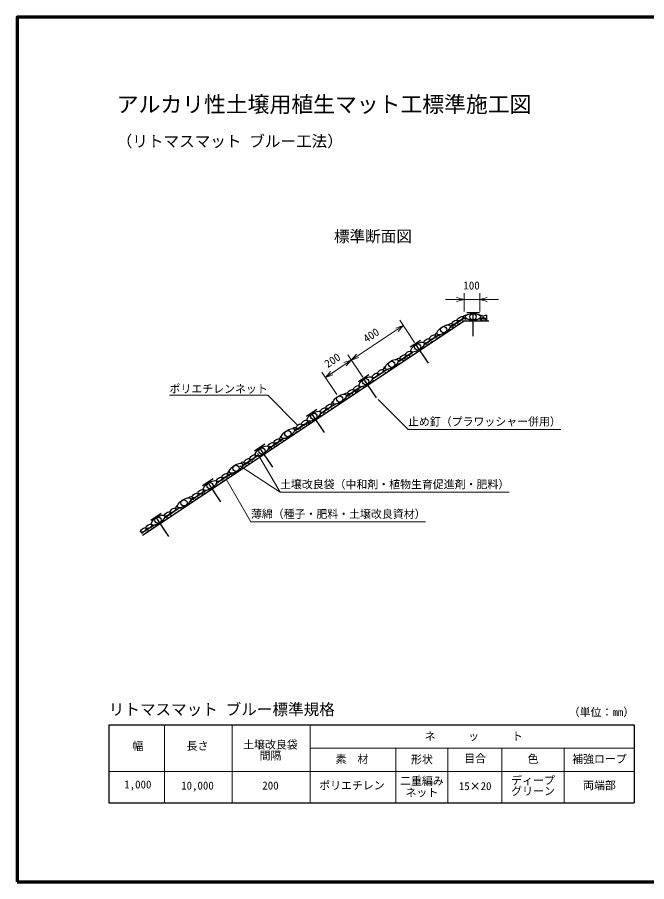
# Model space of a CAD drawing. Units: millimetres, scale not verified. Extents: x 200 to 8200, y 200 to 5838.
# Drawn here: x 200 to 4236, y 200 to 5740 of the extents above; entities that cross this region are included whole.
import ezdxf
from ezdxf.enums import TextEntityAlignment as Align

# ---------------------------------------------------------------- set-up
doc = ezdxf.new("R2010")
doc.units = ezdxf.units.MM
doc.header["$LTSCALE"] = 20
for name, color, linetype in [('C-MTR', 5, 'Continuous'), ('C-MTR-TXT', 5, 'Continuous'), ('C-TTL-TXT', 3, 'Continuous')]:
    doc.layers.add(name, color=color, linetype=linetype)
for name, color, linetype, lineweight in [('C-MTR-FRAM', 5, 'Continuous', 25), ('C-MTR-LINE', 5, 'Continuous', 13), ('C-STR', 7, 'Continuous', 25), ('C-STR-DIM', 1, 'Continuous', 13), ('C-STR-HTXT', 1, 'Continuous', 13), ('C-TTL', 2, 'Continuous', 70)]:
    doc.layers.add(name, color=color, linetype=linetype, lineweight=lineweight)
doc.styles.add('ＭＳ ゴシック', font='')
doc.styles.get('ＭＳ ゴシック').set_extended_font_data('MS Gothic')

msp = doc.modelspace()

# ---------------------------------------------------------------- linework, layer by layer
at = {"layer": 'C-MTR-FRAM'}
for p, q in [((786.36, 1205.64), (786.36, 705.64)), ((786.36, 1205.64), (4156.28, 1205.64)), ((4156.28, 1205.64), (4156.28, 705.64)), ((786.36, 705.64), (4156.28, 705.64))]:
    msp.add_line(p, q, dxfattribs=at)
at = {"layer": 'C-MTR-LINE'}
for p, q in [((1144.36, 1205.64), (1144.36, 705.64)), ((1577.36, 1205.64), (1577.36, 705.64)), ((2077.36, 1205.64), (2077.36, 705.64)), ((2077.36, 1055.64), (4156.28, 1055.64)), ((2627.36, 1055.64), (2627.36, 705.64)), ((2961.36, 1055.64), (2961.36, 705.64)), ((3306.28, 1055.64), (3306.28, 705.64)), ((3706.28, 1055.64), (3706.28, 705.64)), ((786.36, 905.64), (4156.28, 905.64))]:
    msp.add_line(p, q, dxfattribs=at)
at = {"layer": 'C-STR'}
for p, q in [((3163.06, 3845.29), (3083.06, 3845.29)), ((3123.06, 3695.29), (3123.06, 3845.29)), ((3208.22, 3830.29), (3208.22, 3795.29)), ((2869.31, 3664.48), (3065.52, 3795.29)), ((2975.05, 3753.01), (3060.98, 3810.29)), ((3060.98, 3810.29), (3079.7, 3810.29)), ((3065.52, 3795.29), (3224.6, 3795.29)), ((3166.42, 3810.29), (3208.22, 3810.29)), ((1003.91, 2420.88), (2988.95, 3744.24)), ((2786.48, 3669.36), (2719.92, 3624.98)), ((2808.64, 3642.07), (2902.99, 3704.97)), ((2836.4, 3522.36), (2753.2, 3647.17)), ((2642.23, 3531.13), (2736.58, 3594.03)), ((2453.66, 3447.48), (2387.1, 3403.1)), ((2475.82, 3420.19), (2570.17, 3483.09)), ((2503.58, 3300.48), (2420.38, 3425.29)), ((2309.41, 3309.25), (2403.76, 3372.15)), ((2120.84, 3225.6), (2054.28, 3181.22)), ((2143, 3198.31), (2237.35, 3261.21)), ((2170.76, 3078.6), (2087.56, 3203.41)), ((1976.59, 3087.37), (2070.94, 3150.27)), ((1788.02, 3003.72), (1721.46, 2959.34)), ((1810.18, 2976.43), (1904.53, 3039.33)), ((1837.94, 2856.72), (1754.74, 2981.53)), ((1643.77, 2865.49), (1738.12, 2928.39)), ((1455.2, 2781.84), (1388.64, 2737.46)), ((1477.36, 2754.55), (1571.71, 2817.45)), ((1505.12, 2634.84), (1421.92, 2759.65)), ((1310.95, 2643.61), (1405.3, 2706.51)), ((1122.38, 2559.96), (1055.82, 2515.58)), ((1144.54, 2532.67), (1238.89, 2595.57)), ((1172.3, 2412.96), (1089.1, 2537.77)), ((995.59, 2433.37), (1072.48, 2484.63))]:
    msp.add_line(p, q, dxfattribs=at)
at = {"layer": 'C-STR', "color": 3}
for centre in [(3123.06, 3820.29), (2933.48, 3737.31), (2767.07, 3626.37), (2600.66, 3515.43), (2434.25, 3404.49), (2267.84, 3293.55), (2101.43, 3182.61), (1935.02, 3071.67), (1768.61, 2960.73), (1602.2, 2849.79), (1435.79, 2738.85), (1269.38, 2627.91), (1102.97, 2516.97)]:
    msp.add_circle(centre, 20, dxfattribs=at)
at = {"layer": 'C-STR'}
for centre in [(3008.72, 3773.27), (3022.05, 3772.66), (3025.46, 3783.71), (3033.09, 3778.36), (3037.38, 3789.26), (3043.66, 3796.57), (3044.13, 3786.2), (3053.06, 3789.7), (3057, 3795.95), (3057.15, 3803.37), (3058.65, 3793.42), (3061.9, 3806.14), (3066.02, 3798.94), (3067.56, 3806.68), (3075.32, 3805.88), (3079.23, 3799.59), (3082.82, 3803.77), (3092, 3800.57), (3101.17, 3798.05), (3112.73, 3799.19), (3128.5, 3798.05), (3140.06, 3799.19), (3145.81, 3796.58), (3153.59, 3799.59), (3164.05, 3796.85), (3166.36, 3800.57), (3167.19, 3808.08), (3173.48, 3804.39), (3175.66, 3799.91), (3180.38, 3808.31), (3185.2, 3804.85), (3185.54, 3798.72), (3192.8, 3800.98), (3192.91, 3807.7), (3195.68, 3797.38), (3200.26, 3804.12), (3202.42, 3807.36), (3203.6, 3798.05), (2933.49, 3711.96), (2944.52, 3719.79), (2953.46, 3723.3), (2957.39, 3729.55), (2966.42, 3732.54), (2967.96, 3740.27), (2975.41, 3739.9), (2979.7, 3750.8), (2985.98, 3758.11), (2989.16, 3747.7), (2990.03, 3753.77), (2998.15, 3755.06), (3002.44, 3765.96), (3009.18, 3762.9), (3018.12, 3766.4), (2838.18, 3656.45), (2844.45, 3663.77), (2853.85, 3656.9), (2857.79, 3663.15), (2861.2, 3674.21), (2868.83, 3668.85), (2873.12, 3679.75), (2879.4, 3687.06), (2879.86, 3676.69), (2888.8, 3680.19), (2892.73, 3686.44), (2892.88, 3693.86), (2894.38, 3683.92), (2901.76, 3689.43), (2903.3, 3697.17), (2910.75, 3696.8), (2924.5, 3704.59), (2768.35, 3603.52), (2777.38, 3606.51), (2786.37, 3613.88), (2800.12, 3621.67), (2800.99, 3627.75), (2809.11, 3629.04), (2813.4, 3639.94), (2819.68, 3647.25), (2820.14, 3636.87), (2826.17, 3642.07), (2826.25, 3650.91), (2829.08, 3640.38), (2833.88, 3645.55), (2844.92, 3653.39), (2667.62, 3545.88), (2684.08, 3553.73), (2690.36, 3561.04), (2690.82, 3550.66), (2699.76, 3554.17), (2703.69, 3560.42), (2703.84, 3567.84), (2712.72, 3563.41), (2714.26, 3571.14), (2717.96, 3567.9), (2721.89, 3574.15), (2722.04, 3581.57), (2730.92, 3577.14), (2732.46, 3584.88), (2736.33, 3584.64), (2744.45, 3585.93), (2755.48, 3593.77), (2764.42, 3597.27), (2606.14, 3492.36), (2615.13, 3499.72), (2626.17, 3507.56), (2635.1, 3511.06), (2639.04, 3517.31), (2639.18, 3524.73), (2648.06, 3520.3), (2649.6, 3528.04), (2657.05, 3527.66), (2661.34, 3538.57), (2670.8, 3535.46), (2671.67, 3541.53), (2679.79, 3542.82), (2509.87, 3438.52), (2520.28, 3441.82), (2527.73, 3441.45), (2532.03, 3452.35), (2538.3, 3459.67), (2541.49, 3449.25), (2542.35, 3455.32), (2550.47, 3456.61), (2554.77, 3467.51), (2561.04, 3474.83), (2561.51, 3464.45), (2570.44, 3467.96), (2574.38, 3474.21), (2574.53, 3481.63), (2583.4, 3477.2), (2584.94, 3484.93), (2592.39, 3484.56), (2441.13, 3381.74), (2454.09, 3390.99), (2463.07, 3398.35), (2476.83, 3406.15), (2477.7, 3412.22), (2485.81, 3413.51), (2490.11, 3424.41), (2496.39, 3431.72), (2496.85, 3421.34), (2505.79, 3424.85), (2509.72, 3431.1), (2518.75, 3434.09), (2341.16, 3325.76), (2348.53, 3327.18), (2350.73, 3333.65), (2356.5, 3327.29), (2360.44, 3337.92), (2367.53, 3335.13), (2370.13, 3344.7), (2376.47, 3338.64), (2379.52, 3351.41), (2380.4, 3344.89), (2389.43, 3347.88), (2390.97, 3355.61), (2394.73, 3362.14), (2398.41, 3355.24), (2402.71, 3366.14), (2412.17, 3363.04), (2413.04, 3369.11), (2421.15, 3370.4), (2432.19, 3378.24), (2269.1, 3269.03), (2282.85, 3276.83), (2291.84, 3284.19), (2302.87, 3292.03), (2311.81, 3295.53), (2315.74, 3301.78), (2315.89, 3309.2), (2324.77, 3304.77), (2326.31, 3312.51), (2331.2, 3319.03), (2333.76, 3312.13), (2347.51, 3319.93), (2173.09, 3216.19), (2186.42, 3215.57), (2186.57, 3222.99), (2195.45, 3218.56), (2196.99, 3226.3), (2204.44, 3225.92), (2208.73, 3236.83), (2215.01, 3244.14), (2218.19, 3233.72), (2219.06, 3239.79), (2227.18, 3241.08), (2231.47, 3251.99), (2237.75, 3259.3), (2238.21, 3248.92), (2247.15, 3252.43), (2251.08, 3258.68), (2260.11, 3261.67), (2112.21, 3164.44), (2117.83, 3166.22), (2125.97, 3172.24), (2130.79, 3175.46), (2134.95, 3179.6), (2139.78, 3182.82), (2144.07, 3193.72), (2145.65, 3188.9), (2150.35, 3201.03), (2153.53, 3190.62), (2154.4, 3196.69), (2159.44, 3205.52), (2162.52, 3197.98), (2166.81, 3208.88), (2173.56, 3205.82), (2182.49, 3209.32), (2006.05, 3103.39), (2014.76, 3107.51), (2021.04, 3114.82), (2024.22, 3104.41), (2025.08, 3110.48), (2029.65, 3119.54), (2033.2, 3111.77), (2037.5, 3122.67), (2043.78, 3129.98), (2044.24, 3119.6), (2051.13, 3132.98), (2053.17, 3123.11), (2055.67, 3126.48), (2059.6, 3132.73), (2059.75, 3140.15), (2068.63, 3135.72), (2070.17, 3143.46), (2074.59, 3147.4), (2075.12, 3139.71), (2081.33, 3144.33), (2089.74, 3153.58), (2090.27, 3147.84), (2094.2, 3154.09), (2103.23, 3157.08), (1938.33, 3047.15), (1947.32, 3054.51), (1958.35, 3062.35), (1967.29, 3065.85), (1971.22, 3072.11), (1972.84, 3079.56), (1979.12, 3086.87), (1979.58, 3076.5), (1988.52, 3080), (1992.45, 3086.26), (1992.6, 3093.67), (2001.48, 3089.25), (2003.02, 3096.98), (2010.46, 3096.61), (2017.23, 3101.06), (1843.52, 2993.35), (1849.8, 3000.66), (1856.18, 2999.49), (1859.2, 2993.79), (1863.13, 3000.04), (1863.28, 3007.46), (1870.96, 3013.39), (1872.16, 3003.03), (1873.7, 3010.77), (1877.79, 3017.01), (1881.15, 3010.39), (1886.95, 3022.31), (1893.23, 3029.62), (1893.7, 3019.24), (1900.79, 3030.29), (1902.63, 3022.75), (1906.56, 3029), (1906.71, 3036.42), (1915.59, 3031.99), (1917.13, 3039.72), (1924.58, 3039.35), (1774.57, 2939.34), (1785.6, 2947.18), (1794.54, 2950.69), (1798.47, 2956.94), (1807.5, 2959.93), (1809.04, 2967.66), (1816.49, 2967.29), (1817.24, 2974.9), (1820.78, 2978.19), (1827.06, 2985.5), (1830.24, 2975.09), (1831.11, 2981.16), (1839.23, 2982.45), (1850.26, 2990.29), (1679.72, 2881.45), (1684, 2887.51), (1687.17, 2881.08), (1691.46, 2891.98), (1697.74, 2899.29), (1700.92, 2888.88), (1701.79, 2894.95), (1706.58, 2902.8), (1709.91, 2896.24), (1714.2, 2907.14), (1720.48, 2914.45), (1720.95, 2904.08), (1729.88, 2907.58), (1733.81, 2913.83), (1733.96, 2921.25), (1742.84, 2916.82), (1744.38, 2924.55), (1751.83, 2924.18), (1757.54, 2928.9), (1765.58, 2931.98), (1613.52, 2830.61), (1622.51, 2837.97), (1636.26, 2845.77), (1637.13, 2851.84), (1645.25, 2853.13), (1649.54, 2864.03), (1655.82, 2871.35), (1656.29, 2860.97), (1665.22, 2864.48), (1669.16, 2870.73), (1669.31, 2878.15), (1678.18, 2873.72), (1514.74, 2774.03), (1524.58, 2780.51), (1526.97, 2774.76), (1533.75, 2786.99), (1535.91, 2778.26), (1541.57, 2791.69), (1548.87, 2787.5), (1550.41, 2795.24), (1554.32, 2800.63), (1557.85, 2794.87), (1562.15, 2805.77), (1565.05, 2799.29), (1568.42, 2813.08), (1571.61, 2802.66), (1572.47, 2808.74), (1580.59, 2810.03), (1583.57, 2815.28), (1591.63, 2817.86), (1600.56, 2821.37), (1442.29, 2716.45), (1451.28, 2723.81), (1462.31, 2731.65), (1471.25, 2735.16), (1475.18, 2741.41), (1475.33, 2748.83), (1484.21, 2744.4), (1485.75, 2752.13), (1493.19, 2751.76), (1497.49, 2762.66), (1506.95, 2759.56), (1507.82, 2765.63), (1515.93, 2766.92), (1346.01, 2662.62), (1356.43, 2665.92), (1363.88, 2665.55), (1368.17, 2676.45), (1374.45, 2683.76), (1377.63, 2673.35), (1378.5, 2679.42), (1386.62, 2680.71), (1390.55, 2686.96), (1390.7, 2694.38), (1399.58, 2689.95), (1401.12, 2697.68), (1410.52, 2698.3), (1410.67, 2705.72), (1419.55, 2701.29), (1428.54, 2708.65), (1277.27, 2605.84), (1290.23, 2615.08), (1299.22, 2622.44), (1309.79, 2640.66), (1312.97, 2630.24), (1313.84, 2636.31), (1321.96, 2637.6), (1326.25, 2648.51), (1332.53, 2655.82), (1332.99, 2645.44), (1341.93, 2648.95), (1345.86, 2655.2), (1354.89, 2658.19), (1180.47, 2554.44), (1184.52, 2550.1), (1192.64, 2551.39), (1196.93, 2562.29), (1203.21, 2569.6), (1203.68, 2559.23), (1212.61, 2562.73), (1216.55, 2568.99), (1216.7, 2576.41), (1225.57, 2571.98), (1227.11, 2579.71), (1234.56, 2579.34), (1238.85, 2590.24), (1248.31, 2587.14), (1249.18, 2593.21), (1257.3, 2594.5), (1268.33, 2602.33), (1105.24, 2493.13), (1119, 2500.92), (1127.98, 2508.29), (1139.02, 2516.12), (1147.95, 2519.63), (1151.89, 2525.88), (1152.04, 2533.3), (1160.91, 2528.87), (1162.45, 2536.6), (1169.9, 2536.23), (1174.19, 2547.13), (1183.65, 2544.03), (1009.24, 2440.29), (1022.57, 2439.67), (1022.72, 2447.09), (1031.6, 2442.66), (1033.14, 2450.39), (1040.58, 2450.02), (1044.88, 2460.92), (1053.68, 2466.66), (1054.34, 2457.82), (1063.51, 2472.22), (1065.45, 2466.92), (1073.9, 2483.39), (1074.36, 2473.02), (1083.3, 2476.52), (1087.23, 2482.77), (1096.26, 2485.76), (1009.7, 2429.91), (1018.64, 2433.42)]:
    msp.add_circle(centre, 0.3, dxfattribs=at)
for centre, radius, start, end in [((3123.14, 3922.86), 122.57, 272.00225, 274.02669), ((1002.96, 2432.98), 0.3, 33.69007, 165.40339), ((1002.96, 2432.98), 0.3, 261.97675, 33.69007)]:
    msp.add_arc(centre, radius, start, end, dxfattribs=at)
for centre, major_axis, ratio in [((3040.45, 3808.63), (17.83, 11.89), 0.466667), ((3123.06, 3820.29), (50, 0), 0.4), ((2933.48, 3737.31), (41.6, 27.74), 0.4), ((3004.79, 3784.85), (17.83, 11.89), 0.466667), ((2767.07, 3626.37), (41.6, 27.74), 0.4), ((2826.49, 3666), (17.83, 11.89), 0.466667), ((2862.15, 3689.77), (17.83, 11.89), 0.466667), ((2707.63, 3586.75), (17.83, 11.89), 0.466667), ((2600.66, 3515.43), (41.6, 27.74), 0.4), ((2671.97, 3562.98), (17.83, 11.89), 0.466667), ((2434.25, 3404.49), (41.6, 27.74), 0.4), ((2493.67, 3444.12), (17.83, 11.89), 0.466667), ((2529.33, 3467.89), (17.83, 11.89), 0.466667), ((2374.81, 3364.87), (17.83, 11.89), 0.466667), ((2267.84, 3293.55), (41.6, 27.74), 0.4), ((2339.15, 3341.1), (17.83, 11.89), 0.466667), ((2101.43, 3182.61), (41.6, 27.74), 0.4), ((2160.85, 3222.24), (17.83, 11.89), 0.466667), ((2196.51, 3246.01), (17.83, 11.89), 0.466667), ((2041.99, 3142.99), (17.83, 11.89), 0.466667), ((1935.02, 3071.67), (41.6, 27.74), 0.4), ((2006.33, 3119.22), (17.83, 11.89), 0.466667), ((1768.61, 2960.73), (41.6, 27.74), 0.4), ((1828.03, 3000.36), (17.83, 11.89), 0.466667), ((1863.69, 3024.13), (17.83, 11.89), 0.466667), ((1709.17, 2921.11), (17.83, 11.89), 0.466667), ((1602.2, 2849.79), (41.6, 27.74), 0.4), ((1673.51, 2897.34), (17.83, 11.89), 0.466667), ((1435.79, 2738.85), (41.6, 27.74), 0.4), ((1495.21, 2778.48), (17.83, 11.89), 0.466667), ((1530.87, 2802.25), (17.83, 11.89), 0.466667), ((1376.35, 2699.23), (17.83, 11.89), 0.466667), ((1269.38, 2627.91), (41.6, 27.74), 0.4), ((1340.69, 2675.46), (17.83, 11.89), 0.466667), ((1102.97, 2516.97), (41.6, 27.74), 0.4), ((1162.39, 2556.6), (17.83, 11.89), 0.466667), ((1198.05, 2580.37), (17.83, 11.89), 0.466667), ((1043.53, 2477.35), (17.83, 11.89), 0.466667), ((1007.87, 2453.58), (17.83, 11.89), 0.466667)]:
    msp.add_ellipse(centre, major_axis=major_axis, ratio=ratio, dxfattribs=at)
for centre, major_axis, start_param, end_param in [((3080.2, 3820.3), (21.43, -0.01), 1.5908588, 4.6907111), ((3165.92, 3820.3), (21.43, -0.01), 4.7342904, 7.8341368), ((3208.78, 3820.3), (21.43, -0.01), 1.5968462, 4.6865633), ((2969.13, 3761.08), (17.83, 11.89), 4.7332805, 7.8331232), ((2897.81, 3713.54), (17.83, 11.89), 1.5909725, 4.6908213), ((2636.31, 3539.21), (17.83, 11.89), 4.7339638, 7.8338084), ((2564.99, 3491.66), (17.83, 11.89), 1.5909725, 4.6908213), ((2303.49, 3317.33), (17.83, 11.89), 4.7340019, 7.8338467), ((2232.17, 3269.78), (17.83, 11.89), 1.590954, 4.690803), ((1970.67, 3095.45), (17.83, 11.89), 4.7340133, 7.833858), ((1899.35, 3047.9), (17.83, 11.89), 1.5909539, 4.6908029), ((1637.85, 2873.57), (17.83, 11.89), 4.7340022, 7.8338468), ((1566.53, 2826.02), (17.83, 11.89), 1.5909539, 4.6908029), ((1305.02, 2651.7), (17.83, 11.89), 4.7346459, 7.8344926), ((1233.71, 2604.14), (17.83, 11.89), 1.5909539, 4.6908029)]:
    msp.add_ellipse(centre, major_axis=major_axis, ratio=0.466667, start_param=start_param, end_param=end_param, dxfattribs=at)
at = {"layer": 'C-STR-DIM'}
for p, q in [((3065.52, 3931.38), (3017.22, 3944.32)), ((3065.52, 3855.29), (3065.52, 3971.38)), ((3165.52, 3855.29), (3165.52, 3971.38)), ((3165.52, 3931.38), (3213.82, 3944.32)), ((3065.52, 3931.38), (2945.52, 3931.38)), ((3065.52, 3931.38), (3017.22, 3918.44)), ((3065.52, 3931.38), (3165.52, 3931.38)), ((3165.52, 3931.38), (3285.52, 3931.38)), ((3165.52, 3931.38), (3213.82, 3918.44)), ((2747.65, 3655.49), (2652.66, 3797.98)), ((2342.03, 3542.82), (2674.85, 3764.7)), ((2674.85, 3764.7), (2627.48, 3748.67)), ((2674.85, 3764.7), (2641.84, 3727.14)), ((2414.83, 3433.61), (2319.84, 3576.1)), ((2342.03, 3542.82), (2375.03, 3580.37)), ((2342.03, 3542.82), (2389.39, 3558.84)), ((2175.62, 3431.88), (2342.03, 3542.82)), ((2342.03, 3542.82), (2294.66, 3526.79)), ((2342.03, 3542.82), (2309.02, 3505.26)), ((2248.42, 3322.67), (2153.43, 3465.16)), ((2175.62, 3431.88), (2208.62, 3469.43)), ((2175.62, 3431.88), (2222.98, 3447.9))]:
    msp.add_line(p, q, dxfattribs=at)
at = {"layer": 'C-STR-HTXT'}
for p, q in [((1176.13, 3317.61), (1806.13, 3317.61)), ((1806.13, 3317.61), (1997.78, 3125.34)), ((2514.17, 3289.86), (2705.82, 3097.59)), ((2705.82, 3097.59), (3685.49, 3097.59)), ((1884.99, 2695.49), (1741.08, 2943.72)), ((1884.99, 2695.49), (1627.46, 2864.67)), ((1538.29, 2783.18), (1698.48, 2505.62)), ((1884.99, 2695.49), (3354.99, 2695.49)), ((1698.48, 2505.62), (2818.48, 2505.62))]:
    msp.add_line(p, q, dxfattribs=at)
at = {"layer": 'C-TTL'}
msp.add_lwpolyline([(200, 200), (8200, 200), (8200, 5740), (200, 5740)], close=True, dxfattribs=at)

# ---------------------------------------------------------------- texts
at = {"layer": 'C-MTR', "style": 'ＭＳ ゴシック'}
msp.add_text('リトマスマット ブルー標準規格', height=73.31, dxfattribs=at).set_placement((786.36, 1245.64), align=Align.BOTTOM_LEFT)
at = {"layer": 'C-MTR-TXT', "style": 'ＭＳ ゴシック'}
msp.add_text('（単位：mm）', height=51.32, dxfattribs=at).set_placement((3736.28, 1245.64), align=Align.BOTTOM_LEFT)
for s, p in [('土壌改良袋', (1823.5, 1037.15)), ('ネ\u3000\u3000\u3000ッ\u3000\u3000\u3000ト', (3126.79, 1091.49)), ('幅', (973.02, 1028.71)), ('長さ', (1355.48, 1029.35)), ('間隔', (1823.5, 967.15)), ('素\u3000材', (2346.14, 944)), ('形状', (2794.8, 942)), ('目合', (3136.16, 948.64)), ('色', (3507.37, 945.64)), ('補強ロープ', (3933.08, 945.64)), ('1,000', (973.02, 782)), ('10,000', (1355.48, 775)), ('200', (1823.5, 775.33)), ('ポリエチレン', (2346.14, 776)), ('二重編み', (2794.8, 804.64)), ('15×20', (3136.16, 771.64)), ('ディープ', (3507.37, 808.64)), ('両端部', (3933.08, 776.64)), ('ネット', (2794.8, 730.64)), ('グリーン', (3507.37, 739.64))]:
    msp.add_text(s, height=51.32, dxfattribs=at).set_placement(p, align=Align.BOTTOM_CENTER)
at = {"layer": 'C-STR-DIM', "color": 7, "style": 'ＭＳ ゴシック'}
msp.add_text('100', height=51.32, dxfattribs=at).set_placement((3060.64, 3980.05), align=Align.BOTTOM_LEFT)
for s, p in [('400', (2448.36, 3639.26)), ('200', (2200.04, 3478.28))]:
    msp.add_text(s, height=51.32, rotation=33.69, dxfattribs=at).set_placement(p, align=Align.BOTTOM_LEFT)
at = {"layer": 'C-STR-HTXT', "color": 7, "style": 'ＭＳ ゴシック'}
for s, p in [('ポリエチレンネット', (1176.13, 3317.61)), ('止め釘（プラワッシャー併用）', (2705.49, 3107.59)), ('土壌改良袋（中和剤・植物生育促進剤・肥料）', (1884.66, 2705.48)), ('薄綿（種子・肥料・土壌改良資材）', (1698.15, 2515.61))]:
    msp.add_text(s, height=51.32, dxfattribs=at).set_placement(p, align=Align.BOTTOM_LEFT)
at = {"layer": 'C-TTL-TXT', "style": 'ＭＳ ゴシック'}
for s, height, p in [('アルカリ性土壌用植生マット工標準施工図', 102.6, (837.81, 5100)), ('（リトマスマット ブルー工法）', 73.31, (837.81, 4887))]:
    msp.add_text(s, height=height, dxfattribs=at).set_placement(p, align=Align.BOTTOM_LEFT)
at = {"layer": 'C-TTL-TXT', "color": 7, "style": 'ＭＳ ゴシック'}
msp.add_text('標準断面図', height=73.31, dxfattribs=at).set_placement((2230.68, 4277.92), align=Align.BOTTOM_LEFT)

doc.saveas('drawing.dxf')
